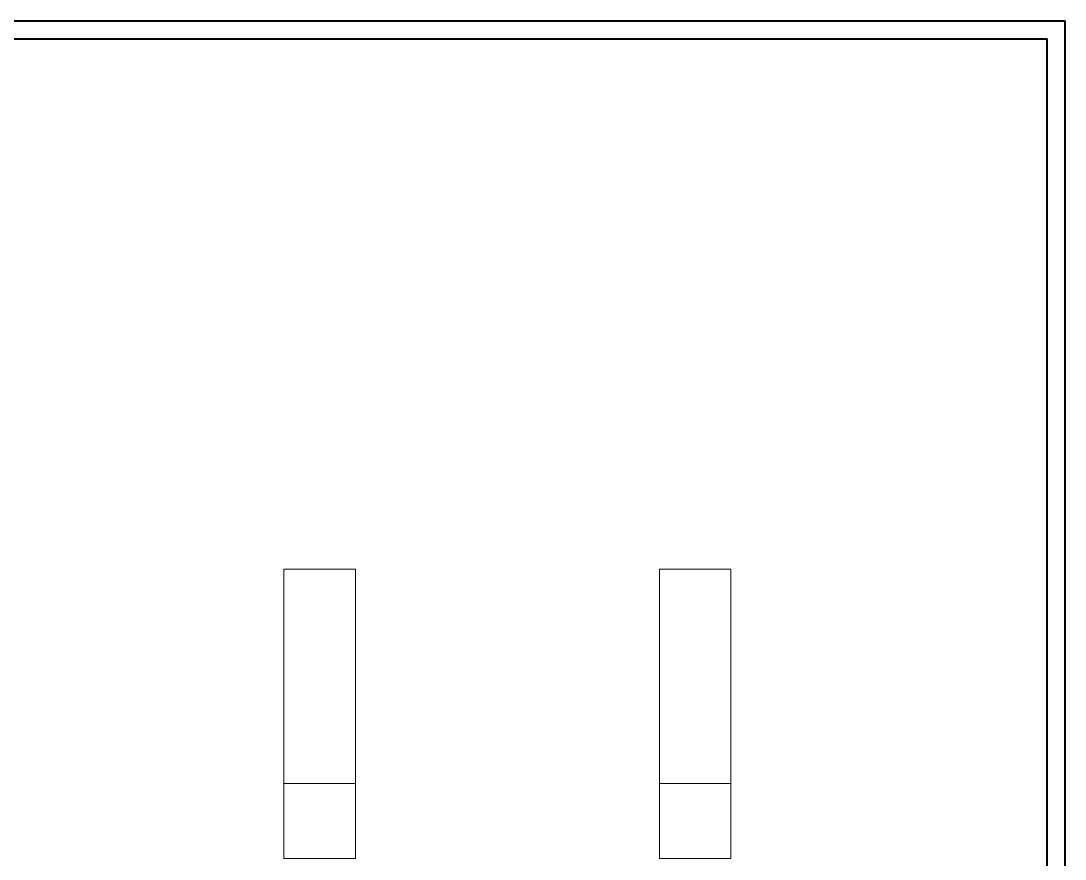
# Model space of a CAD drawing. Header units: millimetres. Extents: x 0 to 1189, y 0 to 841.
# Drawn here: x 605 to 1189, y 373 to 841 of the extents above; entities that cross this region are included whole.
import ezdxf

# ---------------------------------------------------------------- set-up
doc = ezdxf.new("R2010")
doc.units = ezdxf.units.MM

msp = doc.modelspace()

# ---------------------------------------------------------------- linework, layer by layer
at = {"color": 7, "linetype": 'Continuous', "lineweight": 40}
for p, q in [((0.08, 841.21), (1189.08, 841.21)), ((1189.08, 0.21), (1189.08, 841.21)), ((25.08, 831.21), (1179.08, 831.21)), ((1179.08, 10.21), (1179.08, 831.21))]:
    msp.add_line(p, q, dxfattribs=at)
at = {"color": 7, "linetype": 'Continuous', "lineweight": 15}
for p, q in [((792.27, 534.62), (752.27, 534.62)), ((752.27, 414.84), (752.27, 534.62)), ((792.27, 414.84), (792.27, 534.62)), ((1002.27, 534.62), (962.27, 534.62)), ((962.27, 414.84), (962.27, 534.62)), ((1002.27, 414.84), (1002.27, 534.62)), ((792.27, 414.84), (752.27, 414.84)), ((752.27, 372.95), (752.27, 414.84)), ((792.27, 372.95), (792.27, 414.84)), ((962.27, 414.84), (1002.27, 414.84)), ((962.27, 372.95), (962.27, 414.84)), ((1002.27, 372.95), (1002.27, 414.84)), ((792.27, 372.95), (752.27, 372.95)), ((962.27, 372.95), (1002.27, 372.95))]:
    msp.add_line(p, q, dxfattribs=at)

doc.saveas('drawing.dxf')
